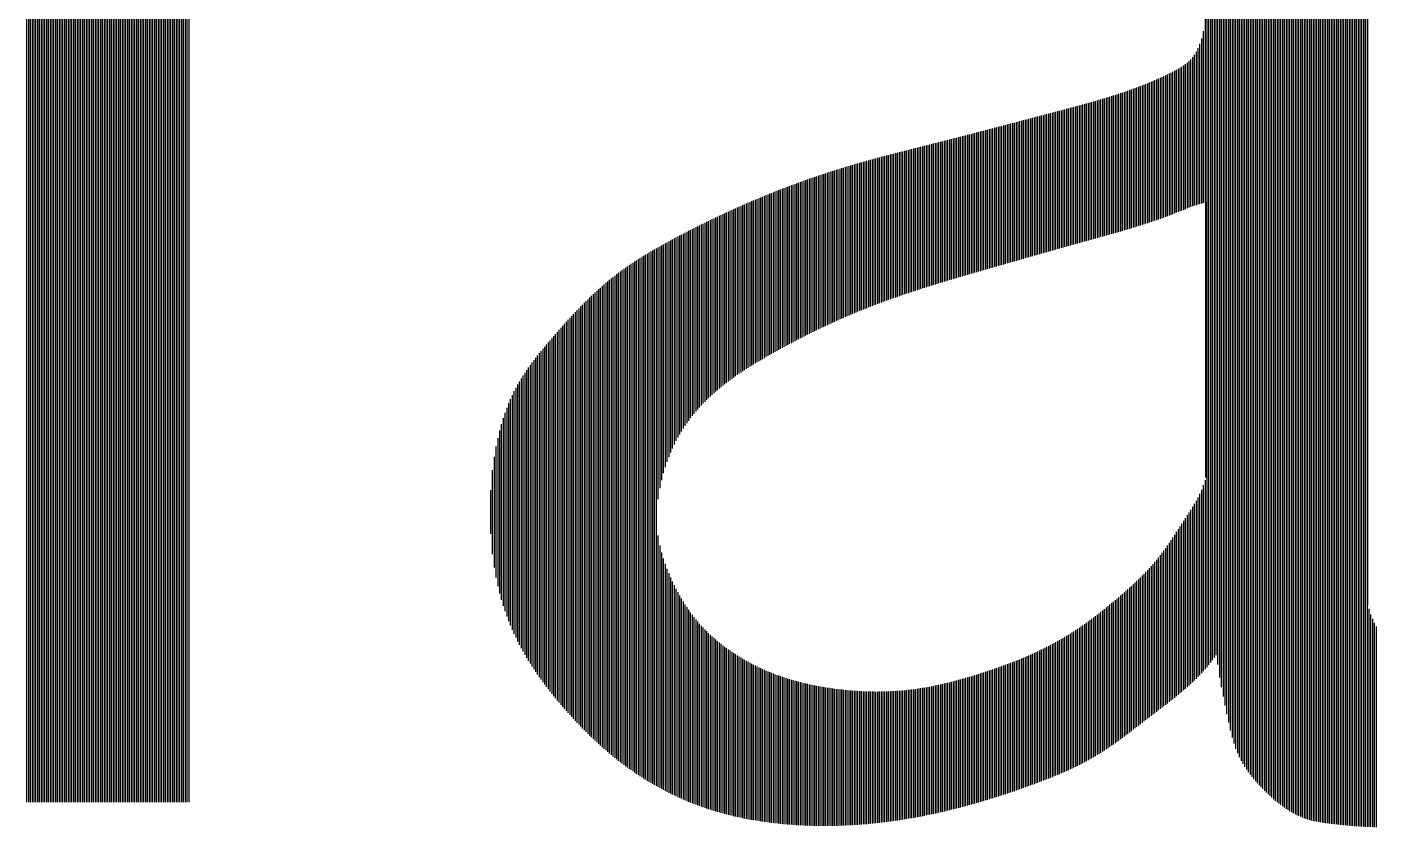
# Model space of a CAD drawing. Extents: x -58 to 5689, y 67 to 4123.
# Drawn here: x 5430.57 to 5464.29, y 310.41 to 330.4 of the extents above; entities that cross this region are included whole.
import ezdxf
from ezdxf.enums import TextEntityAlignment as Align

# ---------------------------------------------------------------- set-up
doc = ezdxf.new("R2010")
doc.units = 0
doc.header["$LTSCALE"] = 30
doc.header["$MEASUREMENT"] = 0
doc.layers.get('0').update_dxf_attribs({"linetype": 'CONTINUOUS'})
doc.layers.add('RLA-FORMATO', color=7, linetype='CONTINUOUS')
doc.layers.add('RLA-LOGO', color=7, linetype='CONTINUOUS')
doc.styles.add('ROMAND', font='romand', dxfattribs={"height": 31.5})
doc.styles.add('ROMANS', font='romans.shx', dxfattribs={"height": 11.25})

# ---------------------------------------------------------------- blocks, each defined once
blk = doc.blocks.new('A$C459C3EB4')
at = {"layer": 'RLA-LOGO', "color": 8, "true_color": 0x707070}
for p, q in [((541.16, -58.289), (541.16, -21.151)), ((541.205, -58.289), (541.205, -21.151)), ((541.25, -58.289), (541.25, -21.151)), ((541.295, -58.289), (541.295, -21.151)), ((541.34, -58.289), (541.34, -21.151)), ((541.385, -58.289), (541.385, -21.151)), ((541.43, -58.289), (541.43, -21.151)), ((541.475, -58.289), (541.475, -21.151)), ((541.52, -58.289), (541.52, -21.151)), ((541.565, -58.289), (541.565, -21.151)), ((541.61, -58.289), (541.61, -21.151)), ((541.655, -58.289), (541.655, -21.151)), ((541.7, -58.289), (541.7, -21.151)), ((541.745, -58.289), (541.745, -21.151)), ((541.79, -58.289), (541.79, -21.151)), ((541.835, -58.289), (541.835, -21.151)), ((541.88, -58.289), (541.88, -21.151)), ((541.925, -58.289), (541.925, -21.151)), ((541.97, -58.289), (541.97, -21.151)), ((542.015, -58.289), (542.015, -21.151)), ((542.06, -58.289), (542.06, -21.151)), ((542.105, -58.289), (542.105, -21.151)), ((542.15, -58.289), (542.15, -21.151)), ((542.195, -58.289), (542.195, -21.151)), ((542.24, -58.289), (542.24, -21.151)), ((542.285, -58.289), (542.285, -21.151)), ((542.33, -58.289), (542.33, -21.151)), ((542.375, -58.289), (542.375, -21.151)), ((542.42, -58.289), (542.42, -21.151)), ((542.465, -58.289), (542.465, -21.151)), ((542.51, -58.289), (542.51, -21.151)), ((542.555, -58.289), (542.555, -21.151)), ((542.6, -58.289), (542.6, -21.151)), ((542.645, -58.289), (542.645, -21.151)), ((542.69, -58.289), (542.69, -21.151)), ((542.735, -58.289), (542.735, -21.151)), ((542.78, -58.289), (542.78, -21.151)), ((542.825, -58.289), (542.825, -21.151)), ((542.87, -58.289), (542.87, -21.151)), ((542.915, -58.289), (542.915, -21.151)), ((542.96, -58.289), (542.96, -21.151)), ((543.005, -58.289), (543.005, -21.151)), ((543.05, -58.289), (543.05, -21.151)), ((543.095, -58.289), (543.095, -21.151)), ((543.14, -58.289), (543.14, -21.151)), ((543.185, -58.289), (543.185, -21.151)), ((543.23, -58.289), (543.23, -21.151)), ((543.275, -58.289), (543.275, -21.151)), ((543.32, -58.289), (543.32, -21.151)), ((543.365, -58.289), (543.365, -21.151)), ((543.41, -58.289), (543.41, -21.151)), ((543.455, -58.289), (543.455, -21.151)), ((543.5, -58.289), (543.5, -21.151)), ((543.545, -58.289), (543.545, -21.151)), ((543.59, -58.289), (543.59, -21.151)), ((543.635, -58.289), (543.635, -21.151)), ((543.68, -58.289), (543.68, -21.151)), ((543.725, -58.289), (543.725, -21.151)), ((543.77, -58.289), (543.77, -21.151)), ((543.815, -58.289), (543.815, -21.151)), ((543.86, -58.289), (543.86, -21.151)), ((543.905, -58.289), (543.905, -21.151)), ((543.95, -58.289), (543.95, -21.151)), ((543.995, -58.289), (543.995, -21.151)), ((544.04, -58.289), (544.04, -21.151)), ((544.085, -58.289), (544.085, -21.151)), ((544.13, -58.289), (544.13, -21.151)), ((544.175, -58.289), (544.175, -21.151)), ((544.22, -58.289), (544.22, -21.151)), ((544.265, -58.289), (544.265, -21.151)), ((544.31, -58.289), (544.31, -21.151)), ((544.355, -58.289), (544.355, -21.151)), ((544.4, -58.289), (544.4, -21.151)), ((544.445, -58.289), (544.445, -21.151)), ((544.49, -58.289), (544.49, -21.151)), ((544.535, -58.289), (544.535, -21.151)), ((544.58, -58.289), (544.58, -21.151)), ((544.625, -58.289), (544.625, -21.151)), ((544.67, -58.289), (544.67, -21.151)), ((544.715, -58.289), (544.715, -21.151)), ((544.76, -58.289), (544.76, -21.151)), ((544.805, -58.289), (544.805, -21.151)), ((544.85, -58.289), (544.85, -21.151)), ((544.895, -58.289), (544.895, -21.151)), ((544.94, -58.289), (544.94, -21.151)), ((544.985, -58.289), (544.985, -21.151)), ((545.03, -58.289), (545.03, -21.151)), ((545.075, -58.289), (545.075, -21.151)), ((545.12, -58.289), (545.12, -21.151)), ((545.165, -58.289), (545.165, -21.151)), ((545.206, -21.151), (545.206, -58.289)), ((570.659, -31.667), (570.659, -54.917)), ((570.704, -31.695), (570.704, -54.863)), ((570.749, -31.724), (570.749, -54.806)), ((570.794, -31.753), (570.794, -54.746)), ((570.839, -31.781), (570.839, -54.684)), ((570.884, -31.81), (570.884, -54.618)), ((570.929, -31.84), (570.929, -54.848)), ((570.974, -31.869), (570.974, -55.179)), ((571.019, -31.899), (571.019, -55.419)), ((571.064, -31.929), (571.064, -55.651)), ((571.109, -31.959), (571.109, -55.876)), ((571.154, -31.99), (571.154, -56.094)), ((571.199, -32.02), (571.199, -56.302)), ((571.244, -32.052), (571.244, -56.499)), ((571.289, -32.083), (571.289, -56.675)), ((571.334, -32.115), (571.334, -56.828)), ((571.379, -32.147), (571.379, -56.959)), ((571.424, -32.18), (571.424, -57.072)), ((571.469, -32.213), (571.469, -57.171)), ((571.514, -32.247), (571.514, -57.258)), ((571.559, -32.281), (571.559, -57.337)), ((571.604, -32.316), (571.604, -57.41)), ((571.649, -32.351), (571.649, -57.478)), ((571.694, -32.387), (571.694, -57.542)), ((571.739, -32.423), (571.739, -57.603)), ((571.784, -32.46), (571.784, -57.66)), ((571.829, -32.498), (571.829, -57.716)), ((571.874, -32.537), (571.874, -57.768)), ((571.919, -32.576), (571.919, -57.819)), ((571.964, -32.616), (571.964, -57.869)), ((572.009, -32.656), (572.009, -57.917)), ((572.054, -32.698), (572.054, -57.963)), ((572.099, -32.74), (572.099, -58.008)), ((572.144, -32.782), (572.144, -58.052)), ((572.189, -32.825), (572.189, -58.096)), ((572.234, -32.869), (572.234, -58.137)), ((572.279, -32.914), (572.279, -58.178)), ((572.324, -32.959), (572.324, -58.218)), ((572.369, -33.005), (572.369, -58.256)), ((572.414, -33.052), (572.414, -58.293)), ((572.459, -33.099), (572.459, -58.329)), ((572.504, -33.147), (572.504, -58.363)), ((572.549, -33.195), (572.549, -58.396)), ((572.594, -33.244), (572.594, -58.428)), ((572.639, -33.294), (572.639, -58.458)), ((572.684, -33.344), (572.684, -58.487)), ((572.729, -33.395), (572.729, -58.515)), ((572.774, -33.446), (572.774, -58.542)), ((572.819, -33.498), (572.819, -58.567)), ((572.864, -33.551), (572.864, -58.591)), ((572.909, -33.604), (572.909, -58.614)), ((572.954, -33.658), (572.954, -58.635)), ((572.999, -33.713), (572.999, -58.655)), ((573.044, -33.769), (573.044, -58.674)), ((573.089, -33.825), (573.089, -58.692)), ((573.134, -33.882), (573.134, -58.708)), ((573.179, -33.941), (573.179, -58.723)), ((573.224, -34.001), (573.224, -58.737)), ((573.269, -34.061), (573.269, -58.75)), ((573.314, -34.124), (573.314, -58.761)), ((573.359, -34.187), (573.359, -58.771)), ((573.404, -34.252), (573.404, -58.78)), ((573.449, -34.319), (573.449, -58.788)), ((573.494, -34.388), (573.494, -58.796)), ((573.539, -34.459), (573.539, -58.802)), ((573.584, -34.533), (573.584, -58.809)), ((573.629, -34.609), (573.629, -58.815)), ((573.674, -34.687), (573.674, -58.82)), ((573.719, -34.769), (573.719, -58.826)), ((573.764, -34.853), (573.764, -58.831)), ((573.809, -34.941), (573.809, -58.836)), ((573.854, -35.032), (573.854, -58.841)), ((573.899, -35.127), (573.899, -58.846)), ((573.944, -35.225), (573.944, -58.851)), ((573.989, -35.327), (573.989, -58.856)), ((574.034, -35.433), (574.034, -58.861)), ((574.079, -35.543), (574.079, -58.865)), ((574.124, -35.659), (574.124, -58.869)), ((574.169, -35.779), (574.169, -58.874)), ((574.214, -35.904), (574.214, -58.878)), ((574.259, -36.036), (574.259, -58.881)), ((574.304, -36.174), (574.304, -58.885)), ((574.349, -36.318), (574.349, -58.889)), ((574.394, -36.47), (574.394, -58.892)), ((574.439, -36.63), (574.439, -58.895)), ((574.484, -36.798), (574.484, -58.898)), ((574.529, -36.977), (574.529, -58.901)), ((574.574, -37.17), (574.574, -58.903)), ((574.619, -37.382), (574.619, -58.906)), ((574.664, -37.626), (574.664, -58.908)), ((574.688, -53.373), (574.688, -37.788)), ((570.614, -38.713), (570.614, -43.3)), ((570.569, -39.024), (570.569, -43.312)), ((570.434, -39.45), (570.434, -43.353)), ((570.479, -39.342), (570.479, -43.338)), ((570.524, -39.205), (570.524, -43.325)), ((570.209, -39.772), (570.209, -43.432)), ((570.254, -39.727), (570.254, -43.415)), ((570.299, -39.674), (570.299, -43.399)), ((570.344, -39.612), (570.344, -43.383)), ((570.389, -39.539), (570.389, -43.367)), ((569.624, -40.127), (569.624, -43.661)), ((569.669, -40.105), (569.669, -43.644)), ((569.714, -40.083), (569.714, -43.627)), ((569.759, -40.061), (569.759, -43.609)), ((569.804, -40.038), (569.804, -43.592)), ((569.849, -40.015), (569.849, -43.574)), ((569.894, -39.991), (569.894, -43.556)), ((569.939, -39.966), (569.939, -43.538)), ((569.984, -39.939), (569.984, -43.52)), ((570.029, -39.911), (570.029, -43.502)), ((570.074, -39.881), (570.074, -43.484)), ((570.119, -39.848), (570.119, -43.467)), ((570.164, -39.812), (570.164, -43.449)), ((568.814, -40.464), (568.814, -43.932)), ((568.859, -40.448), (568.859, -43.918)), ((568.904, -40.431), (568.904, -43.904)), ((568.949, -40.414), (568.949, -43.89)), ((568.994, -40.397), (568.994, -43.876)), ((569.039, -40.379), (569.039, -43.862)), ((569.084, -40.362), (569.084, -43.847)), ((569.129, -40.344), (569.129, -43.833)), ((569.174, -40.326), (569.174, -43.818)), ((569.219, -40.307), (569.219, -43.803)), ((569.264, -40.288), (569.264, -43.788)), ((569.309, -40.269), (569.309, -43.773)), ((569.354, -40.25), (569.354, -43.757)), ((569.399, -40.23), (569.399, -43.742)), ((569.444, -40.21), (569.444, -43.726)), ((569.489, -40.19), (569.489, -43.71)), ((569.534, -40.169), (569.534, -43.694)), ((569.579, -40.148), (569.579, -43.677)), ((567.734, -40.807), (567.734, -44.24)), ((567.779, -40.794), (567.779, -44.228)), ((567.824, -40.781), (567.824, -44.215)), ((567.869, -40.769), (567.869, -44.203)), ((567.914, -40.756), (567.914, -44.191)), ((567.959, -40.742), (567.959, -44.178)), ((568.004, -40.729), (568.004, -44.166)), ((568.049, -40.716), (568.049, -44.153)), ((568.094, -40.702), (568.094, -44.141)), ((568.139, -40.689), (568.139, -44.128)), ((568.184, -40.675), (568.184, -44.115)), ((568.229, -40.661), (568.229, -44.103)), ((568.274, -40.647), (568.274, -44.09)), ((568.319, -40.633), (568.319, -44.077)), ((568.364, -40.618), (568.364, -44.065)), ((568.409, -40.604), (568.409, -44.052)), ((568.454, -40.589), (568.454, -44.039)), ((568.499, -40.574), (568.499, -44.026)), ((568.544, -40.559), (568.544, -44.013)), ((568.589, -40.544), (568.589, -43.999)), ((568.634, -40.528), (568.634, -43.986)), ((568.679, -40.513), (568.679, -43.973)), ((568.724, -40.497), (568.724, -43.959)), ((568.769, -40.481), (568.769, -43.946)), ((566.474, -41.143), (566.474, -44.593)), ((566.519, -41.131), (566.519, -44.581)), ((566.564, -41.119), (566.564, -44.568)), ((566.609, -41.107), (566.609, -44.555)), ((566.654, -41.096), (566.654, -44.542)), ((566.699, -41.084), (566.699, -44.53)), ((566.744, -41.072), (566.744, -44.517)), ((566.789, -41.06), (566.789, -44.504)), ((566.834, -41.048), (566.834, -44.492)), ((566.879, -41.037), (566.879, -44.479)), ((566.924, -41.025), (566.924, -44.466)), ((566.969, -41.013), (566.969, -44.454)), ((567.014, -41.001), (567.014, -44.441)), ((567.059, -40.989), (567.059, -44.428)), ((567.104, -40.977), (567.104, -44.416)), ((567.149, -40.966), (567.149, -44.403)), ((567.194, -40.954), (567.194, -44.39)), ((567.239, -40.942), (567.239, -44.378)), ((567.284, -40.93), (567.284, -44.365)), ((567.329, -40.918), (567.329, -44.353)), ((567.374, -40.906), (567.374, -44.34)), ((567.419, -40.894), (567.419, -44.328)), ((567.464, -40.881), (567.464, -44.315)), ((567.509, -40.869), (567.509, -44.303)), ((567.554, -40.857), (567.554, -44.29)), ((567.599, -40.845), (567.599, -44.278)), ((567.644, -40.832), (567.644, -44.265)), ((567.689, -40.82), (567.689, -44.253)), ((565.169, -41.486), (565.169, -44.965)), ((565.214, -41.474), (565.214, -44.952)), ((565.259, -41.463), (565.259, -44.94)), ((565.304, -41.451), (565.304, -44.927)), ((565.349, -41.439), (565.349, -44.914)), ((565.394, -41.427), (565.394, -44.901)), ((565.439, -41.415), (565.439, -44.888)), ((565.484, -41.404), (565.484, -44.875)), ((565.529, -41.392), (565.529, -44.863)), ((565.574, -41.38), (565.574, -44.85)), ((565.619, -41.368), (565.619, -44.837)), ((565.664, -41.356), (565.664, -44.824)), ((565.709, -41.344), (565.709, -44.811)), ((565.754, -41.333), (565.754, -44.798)), ((565.799, -41.321), (565.799, -44.786)), ((565.844, -41.309), (565.844, -44.773)), ((565.889, -41.297), (565.889, -44.76)), ((565.934, -41.285), (565.934, -44.747)), ((565.979, -41.273), (565.979, -44.734)), ((566.024, -41.261), (566.024, -44.721)), ((566.069, -41.25), (566.069, -44.709)), ((566.114, -41.238), (566.114, -44.696)), ((566.159, -41.226), (566.159, -44.683)), ((566.204, -41.214), (566.204, -44.67)), ((566.249, -41.202), (566.249, -44.657)), ((566.294, -41.19), (566.294, -44.645)), ((566.339, -41.178), (566.339, -44.632)), ((566.384, -41.167), (566.384, -44.619)), ((566.429, -41.155), (566.429, -44.606)), ((563.864, -41.822), (563.864, -45.35)), ((563.909, -41.811), (563.909, -45.336)), ((563.954, -41.799), (563.954, -45.323)), ((563.999, -41.788), (563.999, -45.309)), ((564.044, -41.776), (564.044, -45.295)), ((564.089, -41.765), (564.089, -45.281)), ((564.134, -41.754), (564.134, -45.268)), ((564.179, -41.742), (564.179, -45.254)), ((564.224, -41.731), (564.224, -45.241)), ((564.269, -41.719), (564.269, -45.227)), ((564.314, -41.708), (564.314, -45.214)), ((564.359, -41.696), (564.359, -45.201)), ((564.404, -41.684), (564.404, -45.187)), ((564.449, -41.673), (564.449, -45.174)), ((564.494, -41.661), (564.494, -45.161)), ((564.539, -41.65), (564.539, -45.147)), ((564.584, -41.638), (564.584, -45.134)), ((564.629, -41.626), (564.629, -45.121)), ((564.674, -41.615), (564.674, -45.108)), ((564.719, -41.603), (564.719, -45.095)), ((564.764, -41.592), (564.764, -45.082)), ((564.809, -41.58), (564.809, -45.069)), ((564.854, -41.568), (564.854, -45.056)), ((564.899, -41.556), (564.899, -45.043)), ((564.944, -41.545), (564.944, -45.03)), ((564.989, -41.533), (564.989, -45.017)), ((565.034, -41.521), (565.034, -45.004)), ((565.079, -41.51), (565.079, -44.991)), ((565.124, -41.498), (565.124, -44.978)), ((562.559, -42.154), (562.559, -45.788)), ((562.604, -42.143), (562.604, -45.771)), ((562.649, -42.131), (562.649, -45.755)), ((562.694, -42.119), (562.694, -45.739)), ((562.739, -42.107), (562.739, -45.723)), ((562.784, -42.096), (562.784, -45.707)), ((562.829, -42.084), (562.829, -45.691)), ((562.874, -42.072), (562.874, -45.675)), ((562.919, -42.061), (562.919, -45.659)), ((562.964, -42.049), (562.964, -45.644)), ((563.009, -42.038), (563.009, -45.628)), ((563.054, -42.026), (563.054, -45.613)), ((563.099, -42.015), (563.099, -45.597)), ((563.144, -42.003), (563.144, -45.582)), ((563.189, -41.992), (563.189, -45.567)), ((563.234, -41.98), (563.234, -45.552)), ((563.279, -41.969), (563.279, -45.537)), ((563.324, -41.958), (563.324, -45.522)), ((563.369, -41.946), (563.369, -45.508)), ((563.414, -41.935), (563.414, -45.493)), ((563.459, -41.924), (563.459, -45.478)), ((563.504, -41.912), (563.504, -45.464)), ((563.549, -41.901), (563.549, -45.449)), ((563.594, -41.89), (563.594, -45.435)), ((563.639, -41.879), (563.639, -45.421)), ((563.684, -41.867), (563.684, -45.407)), ((563.729, -41.856), (563.729, -45.392)), ((563.774, -41.845), (563.774, -45.378)), ((563.819, -41.833), (563.819, -45.364)), ((561.389, -42.49), (561.389, -46.264)), ((561.434, -42.476), (561.434, -46.244)), ((561.479, -42.462), (561.479, -46.224)), ((561.524, -42.448), (561.524, -46.204)), ((561.569, -42.434), (561.569, -46.184)), ((561.614, -42.421), (561.614, -46.165)), ((561.659, -42.407), (561.659, -46.145)), ((561.704, -42.394), (561.704, -46.126)), ((561.749, -42.38), (561.749, -46.107)), ((561.794, -42.367), (561.794, -46.088)), ((561.839, -42.354), (561.839, -46.069)), ((561.884, -42.341), (561.884, -46.051)), ((561.929, -42.328), (561.929, -46.032)), ((561.974, -42.315), (561.974, -46.014)), ((562.019, -42.302), (562.019, -45.995)), ((562.064, -42.289), (562.064, -45.977)), ((562.109, -42.277), (562.109, -45.959)), ((562.154, -42.264), (562.154, -45.942)), ((562.199, -42.252), (562.199, -45.924)), ((562.244, -42.239), (562.244, -45.907)), ((562.289, -42.227), (562.289, -45.889)), ((562.334, -42.215), (562.334, -45.872)), ((562.379, -42.203), (562.379, -45.855)), ((562.424, -42.191), (562.424, -45.838)), ((562.469, -42.178), (562.469, -45.821)), ((562.514, -42.166), (562.514, -45.804)), ((560.399, -42.827), (560.399, -46.745)), ((560.444, -42.811), (560.444, -46.722)), ((560.489, -42.795), (560.489, -46.699)), ((560.534, -42.778), (560.534, -46.675)), ((560.579, -42.762), (560.579, -46.652)), ((560.624, -42.746), (560.624, -46.63)), ((560.669, -42.73), (560.669, -46.607)), ((560.714, -42.714), (560.714, -46.584)), ((560.759, -42.699), (560.759, -46.562)), ((560.804, -42.683), (560.804, -46.54)), ((560.849, -42.668), (560.849, -46.518)), ((560.894, -42.652), (560.894, -46.496)), ((560.939, -42.637), (560.939, -46.474)), ((560.984, -42.622), (560.984, -46.452)), ((561.029, -42.607), (561.029, -46.431)), ((561.074, -42.592), (561.074, -46.409)), ((561.119, -42.577), (561.119, -46.388)), ((561.164, -42.562), (561.164, -46.367)), ((561.209, -42.548), (561.209, -46.346)), ((561.254, -42.533), (561.254, -46.326)), ((561.299, -42.519), (561.299, -46.305)), ((561.344, -42.504), (561.344, -46.284)), ((559.544, -43.161), (559.544, -47.217)), ((559.589, -43.142), (559.589, -47.191)), ((559.634, -43.124), (559.634, -47.165)), ((559.679, -43.106), (559.679, -47.139)), ((559.724, -43.087), (559.724, -47.113)), ((559.769, -43.069), (559.769, -47.088)), ((559.814, -43.051), (559.814, -47.062)), ((559.859, -43.033), (559.859, -47.037)), ((559.904, -43.016), (559.904, -47.012)), ((559.949, -42.998), (559.949, -46.987)), ((559.994, -42.981), (559.994, -46.962)), ((560.039, -42.963), (560.039, -46.938)), ((560.084, -42.946), (560.084, -46.913)), ((560.129, -42.929), (560.129, -46.889)), ((560.174, -42.911), (560.174, -46.864)), ((560.219, -42.894), (560.219, -46.84)), ((560.264, -42.878), (560.264, -46.816)), ((560.309, -42.861), (560.309, -46.792)), ((560.354, -42.844), (560.354, -46.769)), ((558.779, -43.493), (558.779, -47.708)), ((558.824, -43.472), (558.824, -47.676)), ((558.869, -43.452), (558.869, -47.644)), ((558.914, -43.432), (558.914, -47.613)), ((558.959, -43.412), (558.959, -47.582)), ((559.004, -43.392), (559.004, -47.552)), ((559.049, -43.372), (559.049, -47.522)), ((559.094, -43.352), (559.094, -47.493)), ((559.139, -43.333), (559.139, -47.464)), ((559.184, -43.313), (559.184, -47.435)), ((559.229, -43.294), (559.229, -47.407)), ((559.274, -43.274), (559.274, -47.379)), ((559.319, -43.255), (559.319, -47.351)), ((559.364, -43.236), (559.364, -47.324)), ((559.409, -43.217), (559.409, -47.297)), ((559.454, -43.198), (559.454, -47.27)), ((559.499, -43.18), (559.499, -47.243)), ((570.638, -50.176), (570.638, -43.294)), ((558.059, -43.834), (558.059, -48.331)), ((558.104, -43.812), (558.104, -48.284)), ((558.149, -43.79), (558.149, -48.239)), ((558.194, -43.768), (558.194, -48.195)), ((558.239, -43.746), (558.239, -48.152)), ((558.284, -43.724), (558.284, -48.11)), ((558.329, -43.703), (558.329, -48.07)), ((558.374, -43.681), (558.374, -48.03)), ((558.419, -43.66), (558.419, -47.991)), ((558.464, -43.639), (558.464, -47.953)), ((558.509, -43.617), (558.509, -47.916)), ((558.554, -43.596), (558.554, -47.879)), ((558.599, -43.575), (558.599, -47.844)), ((558.644, -43.555), (558.644, -47.809)), ((558.689, -43.534), (558.689, -47.775)), ((558.734, -43.513), (558.734, -47.741)), ((557.384, -44.18), (557.384, -49.265)), ((557.429, -44.156), (557.429, -49.181)), ((557.474, -44.132), (557.474, -49.101)), ((557.519, -44.109), (557.519, -49.026)), ((557.564, -44.085), (557.564, -48.954)), ((557.609, -44.062), (557.609, -48.886)), ((557.654, -44.039), (557.654, -48.821)), ((557.699, -44.015), (557.699, -48.758)), ((557.744, -43.992), (557.744, -48.698)), ((557.789, -43.969), (557.789, -48.64)), ((557.834, -43.947), (557.834, -48.584)), ((557.879, -43.924), (557.879, -48.53)), ((557.924, -43.901), (557.924, -48.478)), ((557.969, -43.879), (557.969, -48.427)), ((558.014, -43.856), (558.014, -48.378)), ((556.799, -44.504), (556.799, -57.836)), ((556.844, -44.478), (556.844, -57.862)), ((556.889, -44.452), (556.889, -57.888)), ((556.934, -44.426), (556.934, -50.723)), ((556.979, -44.401), (556.979, -50.445)), ((557.024, -44.375), (557.024, -50.241)), ((557.069, -44.35), (557.069, -50.071)), ((557.114, -44.326), (557.114, -49.922)), ((557.159, -44.301), (557.159, -49.788)), ((557.204, -44.276), (557.204, -49.666)), ((557.249, -44.252), (557.249, -49.555)), ((557.294, -44.228), (557.294, -49.452)), ((557.339, -44.204), (557.339, -49.355)), ((556.259, -44.84), (556.259, -57.489)), ((556.304, -44.81), (556.304, -57.521)), ((556.349, -44.781), (556.349, -57.552)), ((556.394, -44.751), (556.394, -57.582)), ((556.439, -44.723), (556.439, -57.612)), ((556.484, -44.694), (556.484, -57.642)), ((556.529, -44.666), (556.529, -57.671)), ((556.574, -44.638), (556.574, -57.7)), ((556.619, -44.611), (556.619, -57.728)), ((556.664, -44.584), (556.664, -57.756)), ((556.709, -44.557), (556.709, -57.783)), ((556.754, -44.53), (556.754, -57.81)), ((555.809, -45.168), (555.809, -57.148)), ((555.854, -45.133), (555.854, -57.184)), ((555.899, -45.098), (555.899, -57.22)), ((555.944, -45.064), (555.944, -57.256)), ((555.989, -45.031), (555.989, -57.29)), ((556.034, -44.998), (556.034, -57.325)), ((556.079, -44.965), (556.079, -57.359)), ((556.124, -44.933), (556.124, -57.392)), ((556.169, -44.902), (556.169, -57.425)), ((556.214, -44.871), (556.214, -57.457)), ((555.404, -45.514), (555.404, -56.797)), ((555.449, -45.473), (555.449, -56.838)), ((555.494, -45.433), (555.494, -56.878)), ((555.539, -45.393), (555.539, -56.918)), ((555.584, -45.354), (555.584, -56.958)), ((555.629, -45.316), (555.629, -56.997)), ((555.674, -45.278), (555.674, -57.035)), ((555.719, -45.241), (555.719, -57.073)), ((555.764, -45.204), (555.764, -57.111)), ((555.044, -45.86), (555.044, -56.448)), ((555.089, -45.815), (555.089, -56.493)), ((555.134, -45.77), (555.134, -56.538)), ((555.179, -45.726), (555.179, -56.583)), ((555.224, -45.682), (555.224, -56.627)), ((555.269, -45.639), (555.269, -56.67)), ((555.314, -45.597), (555.314, -56.713)), ((555.359, -45.555), (555.359, -56.755)), ((554.729, -46.19), (554.729, -56.114)), ((554.774, -46.142), (554.774, -56.163)), ((554.819, -46.093), (554.819, -56.212)), ((554.864, -46.046), (554.864, -56.26)), ((554.909, -45.998), (554.909, -56.308)), ((554.954, -45.952), (554.954, -56.355)), ((554.999, -45.905), (554.999, -56.402)), ((554.414, -46.542), (554.414, -55.751)), ((554.459, -46.49), (554.459, -55.805)), ((554.504, -46.439), (554.504, -55.858)), ((554.549, -46.389), (554.549, -55.91)), ((554.594, -46.339), (554.594, -55.962)), ((554.639, -46.289), (554.639, -56.013)), ((554.684, -46.239), (554.684, -56.064)), ((554.144, -46.856), (554.144, -55.412)), ((554.189, -46.803), (554.189, -55.471)), ((554.234, -46.75), (554.234, -55.529)), ((554.279, -46.698), (554.279, -55.585)), ((554.324, -46.645), (554.324, -55.641)), ((554.369, -46.593), (554.369, -55.697)), ((553.874, -47.188), (553.874, -55.037)), ((553.919, -47.131), (553.919, -55.103)), ((553.964, -47.074), (553.964, -55.167)), ((554.009, -47.019), (554.009, -55.23)), ((554.054, -46.964), (554.054, -55.292)), ((554.099, -46.91), (554.099, -55.353)), ((553.649, -47.494), (553.649, -54.683)), ((553.694, -47.43), (553.694, -54.758)), ((553.739, -47.367), (553.739, -54.83)), ((553.784, -47.306), (553.784, -54.901)), ((553.829, -47.246), (553.829, -54.97)), ((553.424, -47.854), (553.424, -54.273)), ((553.469, -47.776), (553.469, -54.361)), ((553.514, -47.701), (553.514, -54.446)), ((553.559, -47.63), (553.559, -54.528)), ((553.604, -47.561), (553.604, -54.607)), ((553.244, -48.216), (553.244, -53.879)), ((553.289, -48.117), (553.289, -53.985)), ((553.334, -48.024), (553.334, -54.085)), ((553.379, -47.937), (553.379, -54.181)), ((553.109, -48.559), (553.109, -53.522)), ((553.154, -48.436), (553.154, -53.649)), ((553.199, -48.322), (553.199, -53.767)), ((553.019, -48.841), (553.019, -53.238)), ((553.064, -48.694), (553.064, -53.386)), ((552.929, -49.192), (552.929, -52.893)), ((552.974, -49.006), (552.974, -53.076)), ((552.884, -49.407), (552.884, -52.681)), ((552.839, -49.665), (552.839, -52.424)), ((552.794, -49.993), (552.794, -52.094)), ((570.614, -50.244), (570.614, -54.97)), ((552.749, -50.497), (552.749, -51.588)), ((570.479, -50.585), (570.479, -55.117)), ((570.524, -50.483), (570.524, -55.069)), ((570.569, -50.369), (570.569, -55.02)), ((570.299, -50.911), (570.299, -55.295)), ((570.344, -50.837), (570.344, -55.252)), ((570.389, -50.759), (570.389, -55.208)), ((570.434, -50.675), (570.434, -55.163)), ((570.074, -51.26), (570.074, -55.496)), ((570.119, -51.191), (570.119, -55.457)), ((570.164, -51.123), (570.164, -55.418)), ((570.209, -51.053), (570.209, -55.378)), ((570.254, -50.983), (570.254, -55.337)), ((569.894, -51.54), (569.894, -55.646)), ((569.939, -51.47), (569.939, -55.609)), ((569.984, -51.4), (569.984, -55.572)), ((570.029, -51.33), (570.029, -55.534)), ((556.934, -51.627), (556.934, -57.913)), ((556.979, -51.875), (556.979, -57.938)), ((569.624, -51.942), (569.624, -55.859)), ((569.669, -51.878), (569.669, -55.824)), ((569.714, -51.813), (569.714, -55.789)), ((569.759, -51.746), (569.759, -55.754)), ((569.804, -51.678), (569.804, -55.718)), ((569.849, -51.61), (569.849, -55.682)), ((557.024, -52.055), (557.024, -57.963)), ((557.069, -52.206), (557.069, -57.987)), ((569.399, -52.235), (569.399, -56.031)), ((569.444, -52.18), (569.444, -55.997)), ((569.489, -52.123), (569.489, -55.962)), ((569.534, -52.064), (569.534, -55.928)), ((569.579, -52.004), (569.579, -55.893)), ((557.114, -52.339), (557.114, -58.01)), ((557.159, -52.459), (557.159, -58.033)), ((557.204, -52.571), (557.204, -58.056)), ((569.084, -52.585), (569.084, -56.272)), ((569.129, -52.538), (569.129, -56.237)), ((569.174, -52.49), (569.174, -56.202)), ((569.219, -52.442), (569.219, -56.168)), ((569.264, -52.392), (569.264, -56.134)), ((569.309, -52.341), (569.309, -56.099)), ((569.354, -52.289), (569.354, -56.065)), ((557.249, -52.676), (557.249, -58.079)), ((557.294, -52.775), (557.294, -58.101)), ((557.339, -52.869), (557.339, -58.122)), ((568.724, -52.931), (568.724, -56.549)), ((568.769, -52.89), (568.769, -56.515)), ((568.814, -52.849), (568.814, -56.48)), ((568.859, -52.806), (568.859, -56.446)), ((568.904, -52.763), (568.904, -56.411)), ((568.949, -52.72), (568.949, -56.376)), ((568.994, -52.676), (568.994, -56.341)), ((569.039, -52.631), (569.039, -56.306)), ((557.384, -52.959), (557.384, -58.144)), ((557.429, -53.045), (557.429, -58.165)), ((557.474, -53.127), (557.474, -58.185)), ((557.519, -53.206), (557.519, -58.205)), ((557.564, -53.281), (557.564, -58.225)), ((568.319, -53.282), (568.319, -56.848)), ((568.364, -53.244), (568.364, -56.816)), ((568.409, -53.207), (568.409, -56.784)), ((568.454, -53.168), (568.454, -56.751)), ((568.499, -53.13), (568.499, -56.718)), ((568.544, -53.091), (568.544, -56.685)), ((568.589, -53.052), (568.589, -56.651)), ((568.634, -53.012), (568.634, -56.617)), ((568.679, -52.972), (568.679, -56.583)), ((557.609, -53.353), (557.609, -58.245)), ((557.654, -53.422), (557.654, -58.264)), ((557.699, -53.488), (557.699, -58.282)), ((557.744, -53.551), (557.744, -58.301)), ((557.789, -53.612), (557.789, -58.319)), ((567.914, -53.609), (567.914, -57.114)), ((567.959, -53.574), (567.959, -57.087)), ((568.004, -53.538), (568.004, -57.059)), ((568.049, -53.503), (568.049, -57.03)), ((568.094, -53.466), (568.094, -57.001)), ((568.139, -53.43), (568.139, -56.971)), ((568.184, -53.393), (568.184, -56.941)), ((568.229, -53.356), (568.229, -56.91)), ((568.274, -53.319), (568.274, -56.879)), ((574.709, -53.459), (574.709, -58.909)), ((574.754, -53.599), (574.754, -58.911)), ((557.834, -53.671), (557.834, -58.336)), ((557.879, -53.727), (557.879, -58.354)), ((557.924, -53.78), (557.924, -58.371)), ((557.969, -53.832), (557.969, -58.387)), ((558.014, -53.882), (558.014, -58.403)), ((558.059, -53.93), (558.059, -58.419)), ((567.419, -53.966), (567.419, -57.385)), ((567.464, -53.936), (567.464, -57.363)), ((567.509, -53.905), (567.509, -57.34)), ((567.554, -53.874), (567.554, -57.317)), ((567.599, -53.843), (567.599, -57.293)), ((567.644, -53.811), (567.644, -57.269)), ((567.689, -53.778), (567.689, -57.244)), ((567.734, -53.745), (567.734, -57.219)), ((567.779, -53.712), (567.779, -57.194)), ((567.824, -53.678), (567.824, -57.168)), ((567.869, -53.644), (567.869, -57.141)), ((574.799, -53.713), (574.799, -58.912)), ((574.844, -53.811), (574.844, -58.914)), ((574.889, -53.899), (574.889, -58.914)), ((558.104, -53.977), (558.104, -58.435)), ((558.149, -54.022), (558.149, -58.45)), ((558.194, -54.065), (558.194, -58.465)), ((558.239, -54.108), (558.239, -58.479)), ((558.284, -54.149), (558.284, -58.493)), ((558.329, -54.189), (558.329, -58.507)), ((558.374, -54.227), (558.374, -58.521)), ((558.419, -54.265), (558.419, -58.534)), ((558.464, -54.302), (558.464, -58.547)), ((566.879, -54.293), (566.879, -57.629)), ((566.924, -54.268), (566.924, -57.61)), ((566.969, -54.243), (566.969, -57.591)), ((567.014, -54.217), (567.014, -57.572)), ((567.059, -54.191), (567.059, -57.552)), ((567.104, -54.164), (567.104, -57.532)), ((567.149, -54.137), (567.149, -57.512)), ((567.194, -54.109), (567.194, -57.492)), ((567.239, -54.082), (567.239, -57.471)), ((567.284, -54.053), (567.284, -57.45)), ((567.329, -54.024), (567.329, -57.429)), ((567.374, -53.995), (567.374, -57.407)), ((558.509, -54.338), (558.509, -58.56)), ((558.554, -54.373), (558.554, -58.572)), ((558.599, -54.407), (558.599, -58.584)), ((558.644, -54.44), (558.644, -58.596)), ((558.689, -54.473), (558.689, -58.607)), ((558.734, -54.504), (558.734, -58.618)), ((558.779, -54.535), (558.779, -58.629)), ((558.824, -54.566), (558.824, -58.64)), ((558.869, -54.595), (558.869, -58.65)), ((558.914, -54.624), (558.914, -58.66)), ((566.204, -54.627), (566.204, -57.888)), ((566.249, -54.607), (566.249, -57.871)), ((566.294, -54.587), (566.294, -57.855)), ((566.339, -54.566), (566.339, -57.839)), ((566.384, -54.545), (566.384, -57.822)), ((566.429, -54.524), (566.429, -57.805)), ((566.474, -54.502), (566.474, -57.788)), ((566.519, -54.481), (566.519, -57.771)), ((566.564, -54.458), (566.564, -57.754)), ((566.609, -54.436), (566.609, -57.737)), ((566.654, -54.413), (566.654, -57.719)), ((566.699, -54.39), (566.699, -57.702)), ((566.744, -54.366), (566.744, -57.684)), ((566.789, -54.342), (566.789, -57.666)), ((566.834, -54.318), (566.834, -57.647)), ((558.959, -54.653), (558.959, -58.67)), ((559.004, -54.68), (559.004, -58.679)), ((559.049, -54.707), (559.049, -58.689)), ((559.094, -54.734), (559.094, -58.698)), ((559.139, -54.76), (559.139, -58.707)), ((559.184, -54.785), (559.184, -58.715)), ((559.229, -54.81), (559.229, -58.724)), ((559.274, -54.834), (559.274, -58.732)), ((559.319, -54.857), (559.319, -58.739)), ((559.364, -54.88), (559.364, -58.747)), ((559.409, -54.903), (559.409, -58.754)), ((559.454, -54.924), (559.454, -58.762)), ((559.499, -54.946), (559.499, -58.769)), ((559.544, -54.967), (559.544, -58.775)), ((565.304, -54.975), (565.304, -58.19)), ((565.349, -54.96), (565.349, -58.176)), ((565.394, -54.944), (565.394, -58.162)), ((565.439, -54.928), (565.439, -58.148)), ((565.484, -54.912), (565.484, -58.133)), ((565.529, -54.896), (565.529, -58.119)), ((565.574, -54.88), (565.574, -58.104)), ((565.619, -54.863), (565.619, -58.089)), ((565.664, -54.846), (565.664, -58.074)), ((565.709, -54.829), (565.709, -58.059)), ((565.754, -54.812), (565.754, -58.044)), ((565.799, -54.795), (565.799, -58.029)), ((565.844, -54.777), (565.844, -58.014)), ((565.889, -54.759), (565.889, -57.998)), ((565.934, -54.741), (565.934, -57.983)), ((565.979, -54.723), (565.979, -57.967)), ((566.024, -54.704), (566.024, -57.951)), ((566.069, -54.685), (566.069, -57.936)), ((566.114, -54.666), (566.114, -57.92)), ((566.159, -54.646), (566.159, -57.904)), ((559.589, -54.987), (559.589, -58.782)), ((559.634, -55.007), (559.634, -58.788)), ((559.679, -55.026), (559.679, -58.794)), ((559.724, -55.045), (559.724, -58.8)), ((559.769, -55.063), (559.769, -58.806)), ((559.814, -55.081), (559.814, -58.811)), ((559.859, -55.098), (559.859, -58.817)), ((559.904, -55.115), (559.904, -58.822)), ((559.949, -55.131), (559.949, -58.826)), ((559.994, -55.147), (559.994, -58.831)), ((560.039, -55.163), (560.039, -58.836)), ((560.084, -55.178), (560.084, -58.84)), ((560.129, -55.193), (560.129, -58.844)), ((560.174, -55.207), (560.174, -58.848)), ((560.219, -55.221), (560.219, -58.852)), ((560.264, -55.234), (560.264, -58.855)), ((560.309, -55.247), (560.309, -58.858)), ((560.354, -55.26), (560.354, -58.861)), ((560.399, -55.272), (560.399, -58.864)), ((560.444, -55.284), (560.444, -58.867)), ((560.489, -55.295), (560.489, -58.87)), ((560.534, -55.307), (560.534, -58.872)), ((564.179, -55.309), (564.179, -58.502)), ((564.224, -55.298), (564.224, -58.491)), ((564.269, -55.287), (564.269, -58.48)), ((564.314, -55.275), (564.314, -58.469)), ((564.359, -55.263), (564.359, -58.458)), ((564.404, -55.251), (564.404, -58.446)), ((564.449, -55.239), (564.449, -58.435)), ((564.494, -55.227), (564.494, -58.423)), ((564.539, -55.214), (564.539, -58.411)), ((564.584, -55.201), (564.584, -58.399)), ((564.629, -55.188), (564.629, -58.387)), ((564.674, -55.175), (564.674, -58.375)), ((564.719, -55.162), (564.719, -58.363)), ((564.764, -55.148), (564.764, -58.35)), ((564.809, -55.135), (564.809, -58.338)), ((564.854, -55.121), (564.854, -58.325)), ((564.899, -55.107), (564.899, -58.312)), ((564.944, -55.093), (564.944, -58.299)), ((564.989, -55.079), (564.989, -58.286)), ((565.034, -55.064), (565.034, -58.273)), ((565.079, -55.05), (565.079, -58.259)), ((565.124, -55.035), (565.124, -58.246)), ((565.169, -55.021), (565.169, -58.232)), ((565.214, -55.006), (565.214, -58.218)), ((565.259, -54.99), (565.259, -58.204)), ((560.579, -55.318), (560.579, -58.874)), ((560.624, -55.328), (560.624, -58.876)), ((560.669, -55.338), (560.669, -58.878)), ((560.714, -55.348), (560.714, -58.88)), ((560.759, -55.358), (560.759, -58.881)), ((560.804, -55.367), (560.804, -58.882)), ((560.849, -55.376), (560.849, -58.883)), ((560.894, -55.385), (560.894, -58.884)), ((560.939, -55.394), (560.939, -58.885)), ((560.984, -55.402), (560.984, -58.885)), ((561.029, -55.41), (561.029, -58.886)), ((561.074, -55.418), (561.074, -58.886)), ((561.119, -55.425), (561.119, -58.886)), ((561.164, -55.432), (561.164, -58.886)), ((561.209, -55.439), (561.209, -58.885)), ((561.254, -55.446), (561.254, -58.885)), ((561.299, -55.452), (561.299, -58.884)), ((561.344, -55.459), (561.344, -58.883)), ((561.389, -55.465), (561.389, -58.882)), ((561.434, -55.47), (561.434, -58.881)), ((561.479, -55.476), (561.479, -58.88)), ((561.524, -55.481), (561.524, -58.878)), ((561.569, -55.486), (561.569, -58.876)), ((561.614, -55.491), (561.614, -58.874)), ((561.659, -55.495), (561.659, -58.872)), ((561.704, -55.499), (561.704, -58.87)), ((561.749, -55.503), (561.749, -58.868)), ((561.794, -55.507), (561.794, -58.865)), ((561.839, -55.51), (561.839, -58.862)), ((561.884, -55.514), (561.884, -58.859)), ((561.929, -55.517), (561.929, -58.856)), ((561.974, -55.519), (561.974, -58.853)), ((562.019, -55.522), (562.019, -58.85)), ((562.064, -55.524), (562.064, -58.846)), ((562.109, -55.526), (562.109, -58.842)), ((562.154, -55.527), (562.154, -58.839)), ((562.199, -55.529), (562.199, -58.835)), ((562.244, -55.53), (562.244, -58.83)), ((562.289, -55.531), (562.289, -58.826)), ((562.334, -55.531), (562.334, -58.821)), ((562.379, -55.532), (562.379, -58.817)), ((562.424, -55.532), (562.424, -58.812)), ((562.469, -55.531), (562.469, -58.807)), ((562.514, -55.531), (562.514, -58.802)), ((562.559, -55.53), (562.559, -58.796)), ((562.604, -55.529), (562.604, -58.791)), ((562.649, -55.528), (562.649, -58.785)), ((562.694, -55.526), (562.694, -58.779)), ((562.739, -55.524), (562.739, -58.773)), ((562.784, -55.522), (562.784, -58.767)), ((562.829, -55.519), (562.829, -58.761)), ((562.874, -55.517), (562.874, -58.754)), ((562.919, -55.514), (562.919, -58.748)), ((562.964, -55.51), (562.964, -58.741)), ((563.009, -55.507), (563.009, -58.734)), ((563.054, -55.503), (563.054, -58.727)), ((563.099, -55.498), (563.099, -58.72)), ((563.144, -55.494), (563.144, -58.713)), ((563.189, -55.489), (563.189, -58.705)), ((563.234, -55.484), (563.234, -58.697)), ((563.279, -55.478), (563.279, -58.69)), ((563.324, -55.473), (563.324, -58.682)), ((563.369, -55.466), (563.369, -58.673)), ((563.414, -55.46), (563.414, -58.665)), ((563.459, -55.453), (563.459, -58.657)), ((563.504, -55.446), (563.504, -58.648)), ((563.549, -55.439), (563.549, -58.639)), ((563.594, -55.432), (563.594, -58.631)), ((563.639, -55.424), (563.639, -58.622)), ((563.684, -55.416), (563.684, -58.612)), ((563.729, -55.407), (563.729, -58.603)), ((563.774, -55.399), (563.774, -58.594)), ((563.819, -55.39), (563.819, -58.584)), ((563.864, -55.38), (563.864, -58.574)), ((563.909, -55.371), (563.909, -58.564)), ((563.954, -55.361), (563.954, -58.554)), ((563.999, -55.351), (563.999, -58.544)), ((564.044, -55.341), (564.044, -58.534)), ((564.089, -55.331), (564.089, -58.524)), ((564.134, -55.32), (564.134, -58.513))]:
    blk.add_line(p, q, dxfattribs=at)
blk = doc.blocks.new('viñeta-rl')
blk.add_blockref('A$C459C3EB4', (-797.494, 299.998))
at = {"layer": 'RLA-FORMATO', "color": 4, "style": 'ROMAND'}
for tag, p in [('DESAR', (-1255.783, 233.263)), ('PRELIM', (-1123.111, 233.263)), ('PROP', (-989.639, 233.263)), ('CONST', (-823.737, 233.263))]:
    blk.add_attdef(tag, p, '', height=16, dxfattribs=at)
at = {"layer": 'RLA-FORMATO', "color": 2, "style": 'ROMANS'}
for tag, p, height in [('REVNO1', (-1394.08, 180.648), 10), ('DETNO1', (-1358.401, 180.648), 10), ('FECHA1', (-880.483, 180.648), 10), ('REVNO2', (-1394.08, 155.648), 10), ('DETNO2', (-1358.401, 155.648), 10), ('FECHA2', (-880.483, 155.648), 10), ('REVNO3', (-1394.08, 130.649), 10), ('DETNO3', (-1358.401, 130.649), 10), ('FECHA3', (-880.483, 130.649), 10), ('REVNO4', (-1394.08, 105.649), 10), ('DETNO4', (-1358.401, 105.649), 10), ('FECHA4', (-880.483, 105.649), 10), ('REVNO5', (-1394.08, 80.649), 11.25), ('DETNO5', (-1358.401, 80.649), 10), ('FECHA5', (-880.483, 80.649), 10), ('REVNO6', (-1392.274, 55.649), 10), ('DETNO6', (-1356.594, 55.649), 10), ('FECHA6', (-878.676, 55.649), 10), ('INGENIERO', (-741.067, 33.399), 10), ('DIBUJANTE', (-571.615, 33.401), 10), ('REVNO7', (-1394.08, 30.65), 10), ('DETNO7', (-1358.401, 30.65), 10), ('FECHA7', (-880.483, 30.65), 10), ('REVNO8', (-1394.08, 8.603), 10), ('DETNO8', (-1358.401, 8.603), 10), ('FECHA8', (-880.483, 8.603), 10), ('PROYECTISTA', (-740.886, 4.812), 10), ('INGENIERO', (-568.569, 4.615), 10)]:
    blk.add_attdef(tag, p, '', height=height, dxfattribs=at)
for tag, p in [('PERSNO1', (-946.608, 180.648)), ('PERSNO2', (-946.608, 155.648)), ('PERSNO3', (-946.608, 130.649)), ('PERSNO4', (-946.608, 105.649)), ('PERSNO5', (-946.608, 80.649)), ('PERSNO6', (-946.608, 55.649)), ('PERSNO7', (-946.608, 30.65)), ('PERSNO8', (-946.608, 8.603))]:
    blk.add_attdef(tag, text='', height=10, dxfattribs=at).set_placement(p, align=Align.CENTER)
at = {"layer": 'RLA-FORMATO', "color": 5, "style": 'ROMAND'}
blk.add_attdef('PROYECTO', text='', height=16.9, dxfattribs=at).set_placement((-289.167, 165.033), align=Align.MIDDLE)
for tag, p in [('TITULO1', (-567.962, 108.18)), ('TITULO2', (-567.962, 74.225))]:
    blk.add_attdef(tag, p, '', height=20, dxfattribs=at)
at = {"layer": 'RLA-FORMATO', "color": 2, "style": 'ROMANS'}
for tag, p in [('NOMARCH', (-1424.041, 5.527)), ('FECHA', (-1406.947, 5.527))]:
    blk.add_attdef(tag, p, '', height=11.25, rotation=90, dxfattribs=at)
at = {"layer": 'RLA-FORMATO', "color": 5, "style": 'ROMAND', "width": 0.967839}
blk.add_attdef('NUMERO', text='', height=24, dxfattribs=at).set_placement((-290.268, 13.329), (-62.411, 13.329), align=Align.FIT)
at = {"layer": 'RLA-FORMATO', "color": 5, "style": 'ROMAND', "flags": 12}
blk.add_attdef('REVISION', text='', height=24, dxfattribs=at).set_placement((-24.501, 25.329), align=Align.MIDDLE)

msp = doc.modelspace()

# ---------------------------------------------------------------- block references
at = {"layer": 'RLA-FORMATO', "xscale": 1.00001000010004, "yscale": 1.00001000010004, "zscale": 1.00001000010004}
msp.add_blockref('viñeta-rl', (5686.902, 69.319), dxfattribs=at)

doc.saveas('drawing.dxf')
